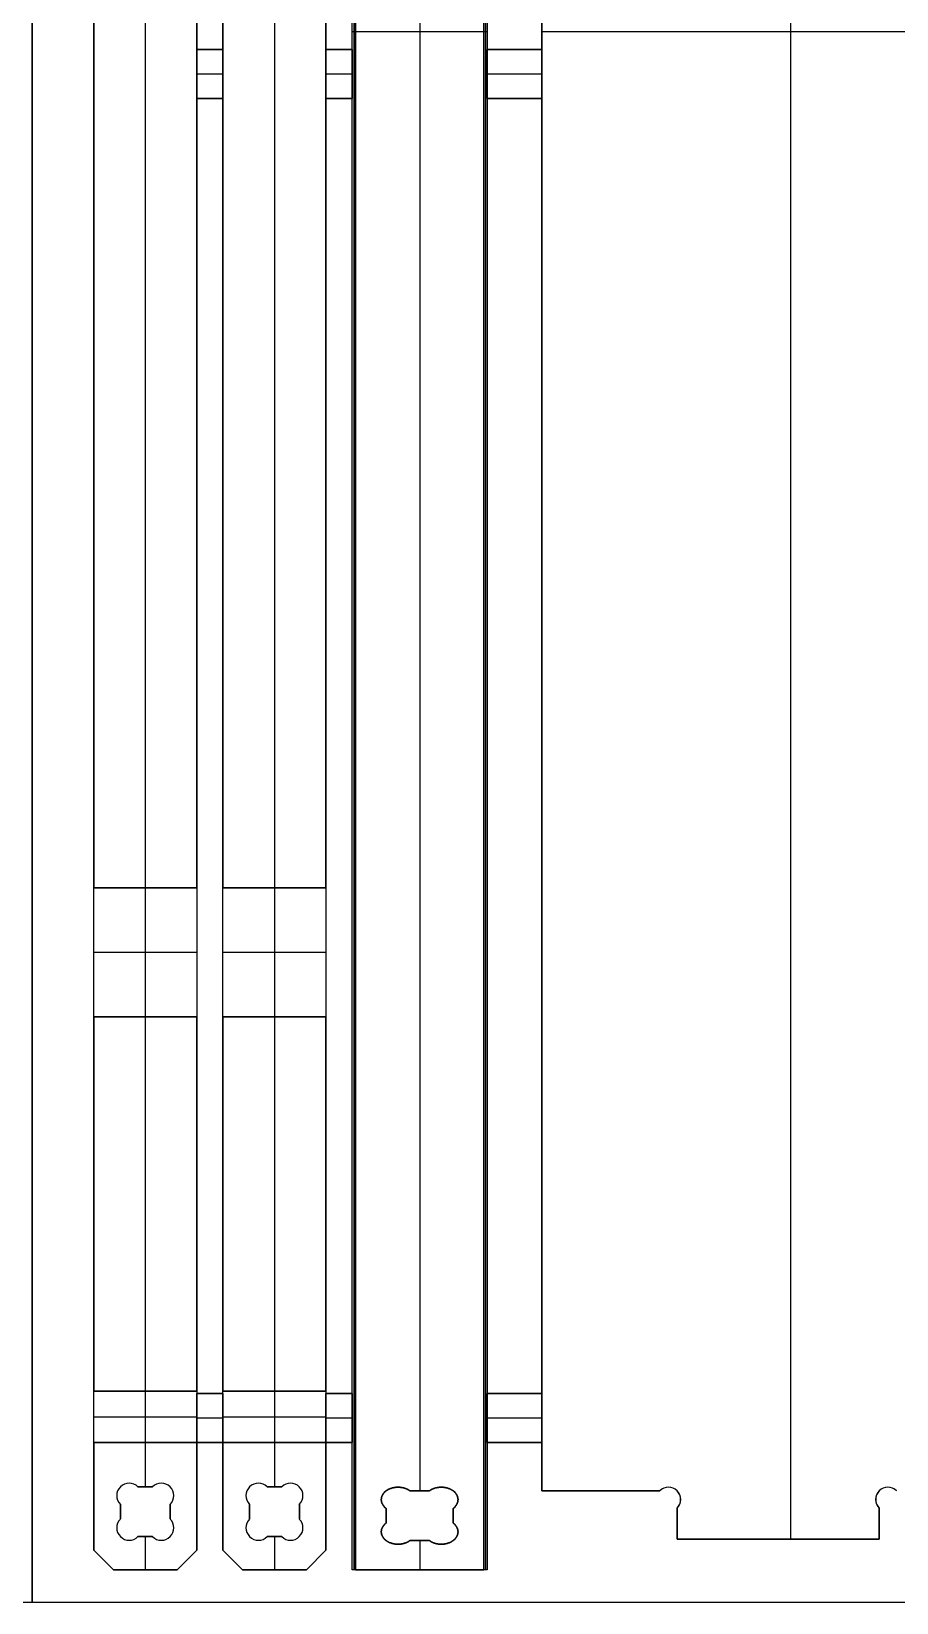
# Model space of a CAD drawing. Extents: x 24 to 120, y 0 to 48.
# Drawn here: x 96.03 to 109.25, y 0.03 to 24.03 of the extents above; entities that cross this region are included whole.
import ezdxf

# ---------------------------------------------------------------- set-up
doc = ezdxf.new("R2010")
doc.units = 0
doc.header["$MEASUREMENT"] = 0
for name, color, linetype in [('POCKETS_10_MM', 5, 'CONTINUOUS'), ('PROFILE_-_INSIDE', 30, 'CONTINUOUS'), ('PROFILE_-_OUTSIDE', 18, 'CONTINUOUS'), ('SOLIDS', 4, 'CONTINUOUS'), ('STOCK_PERIMETER', 1, 'CONTINUOUS'), ('TABS', 25, 'CONTINUOUS')]:
    doc.layers.add(name, color=color, linetype=linetype)

msp = doc.modelspace()

# ---------------------------------------------------------------- linework, layer by layer
at = {"layer": 'POCKETS_10_MM'}
for points in [[(100.932, 0.525), (100.932, 47.525), (100.982, 47.525), (100.982, 0.525)], [(102.946, 0.525), (102.946, 47.525), (102.995, 47.525), (102.995, 0.525)], [(96.982, 8.975), (96.982, 10.943), (98.557, 10.943), (98.557, 8.975)], [(98.957, 8.975), (98.957, 10.943), (100.532, 10.943), (100.532, 8.975)], [(96.982, 2.47), (96.982, 3.256), (98.557, 3.256), (98.557, 2.47)], [(98.957, 2.47), (98.957, 3.256), (100.532, 3.256), (100.532, 2.47)]]:
    msp.add_lwpolyline(points, close=True, dxfattribs=at)
at = {"layer": 'PROFILE_-_INSIDE'}
for p, q in [((97.881, 1.793, 0.5), (97.658, 1.793, 0.5)), ((99.856, 1.793, 0.5), (99.633, 1.793, 0.5)), ((102.113, 1.732, 0.5), (101.814, 1.732, 0.5)), ((97.39, 1.524, 0.5), (97.39, 1.302, 0.5)), ((98.15, 1.302, 0.5), (98.15, 1.524, 0.5)), ((99.365, 1.524, 0.5), (99.365, 1.302, 0.5)), ((100.125, 1.302, 0.5), (100.125, 1.524, 0.5)), ((101.453, 1.463, 0.5), (101.453, 1.241, 0.5)), ((102.475, 1.241, 0.5), (102.475, 1.463, 0.5)), ((97.658, 1.033, 0.5), (97.881, 1.033, 0.5)), ((99.633, 1.033, 0.5), (99.856, 1.033, 0.5)), ((101.814, 0.972, 0.5), (102.113, 0.972, 0.5))]:
    msp.add_line(p, q, dxfattribs=at)
for centre, radius, start, end in [((97.524, 1.659, 0.5), 0.19, 135, 225), ((97.524, 1.659, 0.5), 0.19, 45, 135), ((98.015, 1.659, 0.5), 0.19, 45, 135), ((98.015, 1.659, 0.5), 0.19, 315, 45), ((99.499, 1.659, 0.5), 0.19, 135, 225), ((99.499, 1.659, 0.5), 0.19, 45, 135), ((99.99, 1.659, 0.5), 0.19, 45, 135), ((99.99, 1.659, 0.5), 0.19, 315, 45), ((101.536, 1.598, 0.5), 0.158, 121.7637, 238.2363), ((101.633, 1.467, 0.5), 0.321, 55.7596, 124.2404), ((102.294, 1.467, 0.5), 0.321, 55.7597, 124.2403), ((102.392, 1.598, 0.5), 0.158, 301.7637, 58.2363), ((97.524, 1.167, 0.5), 0.19, 135, 225), ((98.015, 1.167, 0.5), 0.19, 315, 45), ((99.499, 1.167, 0.5), 0.19, 135, 225), ((99.99, 1.167, 0.5), 0.19, 315, 45), ((101.536, 1.106, 0.5), 0.158, 121.7637, 238.2363), ((102.392, 1.106, 0.5), 0.158, 301.7637, 58.2363), ((97.524, 1.167, 0.5), 0.19, 225, 315), ((98.015, 1.167, 0.5), 0.19, 225, 315), ((99.499, 1.167, 0.5), 0.19, 225, 315), ((99.99, 1.167, 0.5), 0.19, 225, 315), ((101.633, 1.237, 0.5), 0.321, 235.7596, 304.2404), ((102.294, 1.237, 0.5), 0.321, 235.7596, 304.2404)]:
    msp.add_arc(centre, radius, start, end, dxfattribs=at)
at = {"layer": 'PROFILE_-_OUTSIDE'}
for points in [[(98.257, 0.525), (97.282, 0.525), (96.982, 0.825), (96.982, 47.225), (97.282, 47.525), (98.257, 47.525), (98.557, 47.225), (98.557, 0.825)], [(100.232, 0.525), (99.257, 0.525), (98.957, 0.825), (98.957, 47.225), (99.257, 47.525), (100.232, 47.525), (100.532, 47.225), (100.532, 0.825)], [(100.932, 0.525), (100.932, 47.525), (102.995, 47.525), (102.995, 0.525)]]:
    msp.add_lwpolyline(points, close=True, dxfattribs=at)
for points in [[(105.633, 1.732), (103.831, 1.732), (103.831, 46.318), (105.633, 46.318)], [(108.989, 1.467), (108.989, 0.994), (105.898, 0.994), (105.898, 1.467)]]:
    msp.add_lwpolyline(points, dxfattribs=at)
for centre, start, end in [((105.766, 1.599), 315, 135), ((109.121, 1.599), 45, 225)]:
    msp.add_arc(centre, 0.188, start, end, dxfattribs=at)
at = {"layer": 'SOLIDS'}
for p, q in [((100.932, 0.525, -0.738), (100.932, 47.525, -0.738)), ((100.932, 0.525, -0.369), (100.932, 47.525, -0.369)), ((100.957, 47.525, -0.369), (100.957, 0.525, -0.369)), ((100.982, 47.525, -0.369), (100.982, 0.525, -0.369)), ((100.982, 47.525), (100.982, 0.525)), ((100.982, 0.525, -0.184), (100.982, 47.525, -0.184)), ((102.946, 0.525), (102.946, 47.525)), ((102.946, 0.525, -0.369), (102.946, 47.525, -0.369)), ((102.946, 47.525, -0.184), (102.946, 0.525, -0.184)), ((102.971, 47.525, -0.369), (102.971, 0.525, -0.369)), ((102.995, 47.525, -0.738), (102.995, 0.525, -0.738)), ((102.995, 47.525, -0.369), (102.995, 0.525, -0.369)), ((96.982, 0.825, -0.738), (96.982, 47.225, -0.738)), ((98.557, 47.225, -0.738), (98.557, 0.825, -0.738)), ((98.957, 0.825, -0.738), (98.957, 47.225, -0.738)), ((100.532, 47.225, -0.738), (100.532, 0.825, -0.738)), ((107.631, 47.056), (107.631, 0.994)), ((107.631, 47.056, -0.738), (107.631, 0.994, -0.738)), ((97.77, 46.257, -0.738), (97.77, 1.793, -0.738)), ((99.745, 46.257, -0.738), (99.745, 1.793, -0.738)), ((101.964, 46.318, -0.738), (101.964, 1.732, -0.738)), ((101.964, 46.318), (101.964, 1.732)), ((103.831, 1.732), (103.831, 46.318)), ((103.831, 1.732, -0.738), (103.831, 46.318, -0.738)), ((103.831, 46.318, -0.369), (103.831, 1.732, -0.369)), ((96.982, 10.943), (96.982, 44.794)), ((96.982, 44.794, -0.369), (96.982, 10.943, -0.369)), ((97.77, 44.794), (97.77, 10.943)), ((98.557, 44.794), (98.557, 10.943)), ((98.557, 10.943, -0.369), (98.557, 44.794, -0.369)), ((98.957, 10.943), (98.957, 44.794)), ((98.957, 44.794, -0.369), (98.957, 10.943, -0.369)), ((99.745, 44.794), (99.745, 10.943)), ((100.532, 44.794), (100.532, 10.943)), ((100.532, 10.943, -0.369), (100.532, 44.794, -0.369)), ((100.932, 24.025, -0.738), (102.995, 24.025, -0.738)), ((100.932, 24.025, -0.369), (100.982, 24.025, -0.369)), ((100.982, 24.025), (100.982, 24.025, -0.369)), ((100.982, 24.025), (102.946, 24.025)), ((102.946, 24.025), (102.946, 24.025, -0.369)), ((102.946, 24.025, -0.369), (102.995, 24.025, -0.369)), ((102.995, 24.025, -0.369), (102.995, 24.025, -0.738)), ((103.831, 24.025), (111.43, 24.025)), ((103.831, 24.025), (103.831, 24.025, -0.738)), ((103.831, 24.025, -0.738), (111.43, 24.025, -0.738)), ((96.982, 10.943), (98.557, 10.943)), ((96.982, 10.943, -0.369), (98.557, 10.943, -0.369)), ((96.982, 8.975, -0.369), (96.982, 10.943, -0.369)), ((96.982, 10.943, -0.369), (96.982, 10.943)), ((98.557, 10.943, -0.184), (96.982, 10.943, -0.184)), ((97.77, 10.943), (97.77, 10.943, -0.369)), ((97.77, 10.943, -0.369), (97.77, 8.975, -0.369)), ((98.557, 10.943, -0.369), (98.557, 10.943)), ((98.557, 10.943, -0.369), (98.557, 8.975, -0.369)), ((98.957, 10.943), (100.532, 10.943)), ((98.957, 10.943, -0.369), (100.532, 10.943, -0.369)), ((98.957, 8.975, -0.369), (98.957, 10.943, -0.369)), ((98.957, 10.943, -0.369), (98.957, 10.943)), ((100.532, 10.943, -0.184), (98.957, 10.943, -0.184)), ((99.745, 10.943), (99.745, 10.943, -0.369)), ((99.745, 10.943, -0.369), (99.745, 8.975, -0.369)), ((100.532, 10.943, -0.369), (100.532, 10.943)), ((100.532, 10.943, -0.369), (100.532, 8.975, -0.369)), ((96.982, 9.959, -0.369), (98.557, 9.959, -0.369)), ((98.957, 9.959, -0.369), (100.532, 9.959, -0.369)), ((96.982, 3.256), (96.982, 8.975)), ((98.557, 8.975), (96.982, 8.975)), ((98.557, 8.975, -0.369), (96.982, 8.975, -0.369)), ((96.982, 8.975), (96.982, 8.975, -0.369)), ((96.982, 8.975, -0.184), (98.557, 8.975, -0.184)), ((96.982, 8.975, -0.369), (96.982, 3.256, -0.369)), ((97.77, 8.975), (97.77, 8.975, -0.369)), ((97.77, 8.975), (97.77, 3.256)), ((98.557, 8.975, -0.369), (98.557, 8.975)), ((98.557, 8.975), (98.557, 3.256)), ((98.557, 3.256, -0.369), (98.557, 8.975, -0.369)), ((98.957, 3.256), (98.957, 8.975)), ((100.532, 8.975), (98.957, 8.975)), ((100.532, 8.975, -0.369), (98.957, 8.975, -0.369)), ((98.957, 8.975), (98.957, 8.975, -0.369)), ((98.957, 8.975, -0.184), (100.532, 8.975, -0.184)), ((98.957, 8.975, -0.369), (98.957, 3.256, -0.369)), ((99.745, 8.975), (99.745, 8.975, -0.369)), ((99.745, 8.975), (99.745, 3.256)), ((100.532, 8.975, -0.369), (100.532, 8.975)), ((100.532, 8.975), (100.532, 3.256)), ((100.532, 3.256, -0.369), (100.532, 8.975, -0.369)), ((96.982, 3.256), (98.557, 3.256)), ((96.982, 3.256, -0.369), (98.557, 3.256, -0.369)), ((96.982, 2.47, -0.369), (96.982, 3.256, -0.369)), ((96.982, 3.256, -0.369), (96.982, 3.256)), ((98.557, 3.256, -0.184), (96.982, 3.256, -0.184)), ((97.77, 3.256), (97.77, 3.256, -0.369)), ((97.77, 3.256, -0.369), (97.77, 2.47, -0.369)), ((98.557, 3.256, -0.369), (98.557, 3.256)), ((98.557, 3.256, -0.369), (98.557, 2.47, -0.369)), ((98.957, 3.256), (100.532, 3.256)), ((98.957, 3.256, -0.369), (100.532, 3.256, -0.369)), ((98.957, 2.47, -0.369), (98.957, 3.256, -0.369)), ((98.957, 3.256, -0.369), (98.957, 3.256)), ((100.532, 3.256, -0.184), (98.957, 3.256, -0.184)), ((99.745, 3.256), (99.745, 3.256, -0.369)), ((99.745, 3.256, -0.369), (99.745, 2.47, -0.369)), ((100.532, 3.256, -0.369), (100.532, 3.256)), ((100.532, 3.256, -0.369), (100.532, 2.47, -0.369)), ((96.982, 2.863, -0.369), (98.557, 2.863, -0.369)), ((98.957, 2.863, -0.369), (100.532, 2.863, -0.369)), ((96.982, 0.825), (96.982, 2.47)), ((98.557, 2.47), (96.982, 2.47)), ((98.557, 2.47, -0.369), (96.982, 2.47, -0.369)), ((96.982, 2.47), (96.982, 2.47, -0.369)), ((96.982, 2.47, -0.184), (98.557, 2.47, -0.184)), ((96.982, 2.47, -0.369), (96.982, 0.825, -0.369)), ((97.77, 2.47), (97.77, 2.47, -0.369)), ((97.77, 2.47), (97.77, 1.793)), ((98.557, 2.47, -0.369), (98.557, 2.47)), ((98.557, 2.47), (98.557, 0.825)), ((98.557, 0.825, -0.369), (98.557, 2.47, -0.369)), ((98.957, 0.825), (98.957, 2.47)), ((100.532, 2.47), (98.957, 2.47)), ((100.532, 2.47, -0.369), (98.957, 2.47, -0.369)), ((98.957, 2.47), (98.957, 2.47, -0.369)), ((98.957, 2.47, -0.184), (100.532, 2.47, -0.184)), ((98.957, 2.47, -0.369), (98.957, 0.825, -0.369)), ((99.745, 2.47), (99.745, 2.47, -0.369)), ((99.745, 2.47), (99.745, 1.793)), ((100.532, 2.47, -0.369), (100.532, 2.47)), ((100.532, 2.47), (100.532, 0.825)), ((100.532, 0.825, -0.369), (100.532, 2.47, -0.369)), ((97.39, 1.793), (97.39, 1.793, -0.738)), ((97.881, 1.793), (97.658, 1.793)), ((97.881, 1.793, -0.738), (97.658, 1.793, -0.738)), ((97.658, 1.793, -0.738), (97.658, 1.793)), ((97.658, 1.793, -0.25), (97.881, 1.793, -0.25)), ((97.77, 1.793), (97.77, 1.793, -0.738)), ((97.881, 1.793, -0.738), (97.881, 1.793)), ((98.15, 1.793), (98.15, 1.793, -0.738)), ((99.365, 1.793), (99.365, 1.793, -0.738)), ((99.856, 1.793), (99.633, 1.793)), ((99.856, 1.793, -0.738), (99.633, 1.793, -0.738)), ((99.633, 1.793, -0.738), (99.633, 1.793)), ((99.633, 1.793, -0.25), (99.856, 1.793, -0.25)), ((99.745, 1.793), (99.745, 1.793, -0.738)), ((99.856, 1.793, -0.738), (99.856, 1.793)), ((100.125, 1.793), (100.125, 1.793, -0.738)), ((101.453, 1.732), (101.453, 1.732, -0.738)), ((102.113, 1.732, -0.738), (101.814, 1.732, -0.738)), ((102.113, 1.732), (101.814, 1.732)), ((101.814, 1.732, -0.738), (101.814, 1.732)), ((101.814, 1.732, -0.25), (102.113, 1.732, -0.25)), ((101.964, 1.732), (101.964, 1.732, -0.738)), ((102.113, 1.732, -0.738), (102.113, 1.732)), ((102.475, 1.732), (102.475, 1.732, -0.738)), ((105.633, 1.732), (103.831, 1.732)), ((105.633, 1.732, -0.738), (103.831, 1.732, -0.738)), ((103.831, 1.732, -0.738), (103.831, 1.732)), ((103.831, 1.732, -0.369), (105.633, 1.732, -0.369)), ((104.732, 1.732), (104.732, 1.732, -0.738)), ((105.633, 1.732, -0.738), (105.633, 1.732)), ((105.898, 1.732), (105.898, 1.732, -0.738)), ((108.989, 1.732), (108.989, 1.732, -0.738)), ((97.39, 1.524), (97.39, 1.302)), ((97.39, 1.524, -0.738), (97.39, 1.302, -0.738)), ((97.39, 1.524, -0.738), (97.39, 1.524)), ((97.39, 1.302, -0.25), (97.39, 1.524, -0.25)), ((98.15, 1.302), (98.15, 1.524)), ((98.15, 1.302, -0.738), (98.15, 1.524, -0.738)), ((98.15, 1.524), (98.15, 1.524, -0.738)), ((98.15, 1.524, -0.25), (98.15, 1.302, -0.25)), ((99.365, 1.524), (99.365, 1.302)), ((99.365, 1.524, -0.738), (99.365, 1.302, -0.738)), ((99.365, 1.524, -0.738), (99.365, 1.524)), ((99.365, 1.302, -0.25), (99.365, 1.524, -0.25)), ((100.125, 1.302), (100.125, 1.524)), ((100.125, 1.302, -0.738), (100.125, 1.524, -0.738)), ((100.125, 1.524), (100.125, 1.524, -0.738)), ((100.125, 1.524, -0.25), (100.125, 1.302, -0.25)), ((101.453, 1.463, -0.738), (101.453, 1.241, -0.738)), ((101.453, 1.463), (101.453, 1.241)), ((101.453, 1.463, -0.738), (101.453, 1.463)), ((101.453, 1.241, -0.25), (101.453, 1.463, -0.25)), ((102.475, 1.241, -0.738), (102.475, 1.463, -0.738)), ((102.475, 1.241), (102.475, 1.463)), ((102.475, 1.463), (102.475, 1.463, -0.738)), ((102.475, 1.463, -0.25), (102.475, 1.241, -0.25)), ((105.898, 0.994), (105.898, 1.467)), ((105.898, 0.994, -0.738), (105.898, 1.467, -0.738)), ((105.898, 1.467, -0.738), (105.898, 1.467)), ((105.898, 1.467, -0.369), (105.898, 0.994, -0.369)), ((108.989, 1.467), (108.989, 0.994)), ((108.989, 1.467, -0.738), (108.989, 1.467)), ((108.989, 1.467, -0.738), (108.989, 0.994, -0.738)), ((108.989, 0.994, -0.369), (108.989, 1.467, -0.369)), ((97.39, 1.413), (97.39, 1.413, -0.738)), ((97.39, 1.302, -0.738), (97.39, 1.302)), ((98.15, 1.413), (98.15, 1.413, -0.738)), ((98.15, 1.302, -0.738), (98.15, 1.302)), ((99.365, 1.413), (99.365, 1.413, -0.738)), ((99.365, 1.302, -0.738), (99.365, 1.302)), ((100.125, 1.413), (100.125, 1.413, -0.738)), ((100.125, 1.302, -0.738), (100.125, 1.302)), ((101.453, 1.352), (101.453, 1.352, -0.738)), ((101.453, 1.241, -0.738), (101.453, 1.241)), ((102.475, 1.352), (102.475, 1.352, -0.738)), ((102.475, 1.241, -0.738), (102.475, 1.241)), ((105.898, 1.23), (105.898, 1.23, -0.738)), ((108.989, 1.23), (108.989, 1.23, -0.738)), ((97.39, 1.033), (97.39, 1.033, -0.738)), ((97.658, 1.033), (97.881, 1.033)), ((97.658, 1.033, -0.738), (97.881, 1.033, -0.738)), ((97.658, 1.033, -0.738), (97.658, 1.033)), ((97.881, 1.033, -0.25), (97.658, 1.033, -0.25)), ((97.77, 1.033, -0.738), (97.77, 0.525, -0.738)), ((97.77, 1.033), (97.77, 1.033, -0.738)), ((97.77, 1.033), (97.77, 0.525)), ((97.881, 1.033, -0.738), (97.881, 1.033)), ((98.15, 1.033), (98.15, 1.033, -0.738)), ((99.365, 1.033), (99.365, 1.033, -0.738)), ((99.633, 1.033), (99.856, 1.033)), ((99.633, 1.033, -0.738), (99.856, 1.033, -0.738)), ((99.633, 1.033, -0.738), (99.633, 1.033)), ((99.856, 1.033, -0.25), (99.633, 1.033, -0.25)), ((99.745, 1.033, -0.738), (99.745, 0.525, -0.738)), ((99.745, 1.033), (99.745, 1.033, -0.738)), ((99.745, 1.033), (99.745, 0.525)), ((99.856, 1.033, -0.738), (99.856, 1.033)), ((100.125, 1.033), (100.125, 1.033, -0.738)), ((101.453, 0.972), (101.453, 0.972, -0.738)), ((101.814, 0.972, -0.738), (102.113, 0.972, -0.738)), ((101.814, 0.972), (102.113, 0.972)), ((101.814, 0.972, -0.738), (101.814, 0.972)), ((102.113, 0.972, -0.25), (101.814, 0.972, -0.25)), ((101.964, 0.972, -0.738), (101.964, 0.525, -0.738)), ((101.964, 0.972), (101.964, 0.525)), ((101.964, 0.972), (101.964, 0.972, -0.738)), ((102.113, 0.972, -0.738), (102.113, 0.972)), ((102.475, 0.972), (102.475, 0.972, -0.738)), ((108.989, 0.994), (105.898, 0.994)), ((108.989, 0.994, -0.738), (105.898, 0.994, -0.738)), ((105.898, 0.994, -0.738), (105.898, 0.994)), ((105.898, 0.994, -0.369), (108.989, 0.994, -0.369)), ((107.443, 0.994), (107.443, 0.994, -0.738)), ((108.989, 0.994, -0.738), (108.989, 0.994)), ((97.282, 0.525), (96.982, 0.825)), ((97.282, 0.525, -0.738), (96.982, 0.825, -0.738)), ((96.982, 0.825, -0.738), (96.982, 0.825)), ((96.982, 0.825, -0.369), (97.282, 0.525, -0.369)), ((98.557, 0.825), (98.257, 0.525)), ((98.557, 0.825, -0.738), (98.257, 0.525, -0.738)), ((98.257, 0.525, -0.369), (98.557, 0.825, -0.369)), ((98.557, 0.825, -0.738), (98.557, 0.825)), ((99.257, 0.525), (98.957, 0.825)), ((99.257, 0.525, -0.738), (98.957, 0.825, -0.738)), ((98.957, 0.825, -0.738), (98.957, 0.825)), ((98.957, 0.825, -0.369), (99.257, 0.525, -0.369)), ((100.532, 0.825), (100.232, 0.525)), ((100.532, 0.825, -0.738), (100.232, 0.525, -0.738)), ((100.232, 0.525, -0.369), (100.532, 0.825, -0.369)), ((100.532, 0.825, -0.738), (100.532, 0.825)), ((97.132, 0.675), (97.132, 0.675, -0.738)), ((98.257, 0.525), (97.282, 0.525)), ((98.257, 0.525, -0.738), (97.282, 0.525, -0.738)), ((97.282, 0.525, -0.738), (97.282, 0.525)), ((97.282, 0.525, -0.369), (98.257, 0.525, -0.369)), ((97.77, 0.525), (97.77, 0.525, -0.738)), ((98.257, 0.525), (98.257, 0.525, -0.738)), ((98.407, 0.675), (98.407, 0.675, -0.738)), ((99.107, 0.675), (99.107, 0.675, -0.738)), ((100.232, 0.525), (99.257, 0.525)), ((100.232, 0.525, -0.738), (99.257, 0.525, -0.738)), ((99.257, 0.525, -0.738), (99.257, 0.525)), ((99.257, 0.525, -0.369), (100.232, 0.525, -0.369)), ((99.745, 0.525), (99.745, 0.525, -0.738)), ((100.232, 0.525), (100.232, 0.525, -0.738)), ((100.382, 0.675), (100.382, 0.675, -0.738)), ((102.995, 0.525, -0.738), (100.932, 0.525, -0.738)), ((100.982, 0.525, -0.369), (100.932, 0.525, -0.369)), ((100.932, 0.525, -0.369), (100.932, 0.525, -0.738)), ((100.982, 0.525, -0.369), (100.982, 0.525)), ((102.946, 0.525), (100.982, 0.525)), ((100.982, 0.525, -0.369), (102.946, 0.525, -0.369)), ((101.964, 0.525), (101.964, 0.525, -0.738)), ((102.946, 0.525), (102.946, 0.525, -0.369)), ((102.995, 0.525, -0.369), (102.946, 0.525, -0.369)), ((102.995, 0.525, -0.738), (102.995, 0.525, -0.369))]:
    msp.add_line(p, q, dxfattribs=at)
for points in [[(101.814, 1.732), (101.81, 1.735), (101.806, 1.738), (101.802, 1.741), (101.797, 1.743), (101.793, 1.746), (101.788, 1.749), (101.783, 1.752), (101.778, 1.754), (101.773, 1.757), (101.768, 1.759), (101.763, 1.761), (101.757, 1.764), (101.752, 1.766), (101.746, 1.768), (101.741, 1.77), (101.735, 1.772), (101.729, 1.774), (101.723, 1.776), (101.717, 1.777), (101.711, 1.779), (101.705, 1.78), (101.698, 1.781), (101.692, 1.783), (101.686, 1.784), (101.679, 1.785), (101.673, 1.785), (101.666, 1.786), (101.66, 1.787), (101.653, 1.787), (101.647, 1.787), (101.64, 1.788), (101.633, 1.788), (101.627, 1.788), (101.62, 1.787), (101.614, 1.787), (101.607, 1.787), (101.601, 1.786), (101.594, 1.785), (101.588, 1.785), (101.581, 1.784), (101.575, 1.783), (101.568, 1.781), (101.562, 1.78), (101.556, 1.779), (101.55, 1.777), (101.544, 1.776), (101.538, 1.774), (101.532, 1.772), (101.526, 1.77), (101.521, 1.768), (101.515, 1.766), (101.509, 1.764), (101.504, 1.761), (101.499, 1.759), (101.494, 1.757), (101.489, 1.754), (101.484, 1.752), (101.479, 1.749), (101.474, 1.746), (101.47, 1.743), (101.465, 1.741), (101.461, 1.738), (101.457, 1.735), (101.453, 1.732), (101.449, 1.729), (101.445, 1.726), (101.441, 1.723), (101.437, 1.719), (101.434, 1.716), (101.43, 1.712), (101.426, 1.709), (101.423, 1.705), (101.42, 1.702), (101.416, 1.698), (101.413, 1.694), (101.41, 1.69), (101.407, 1.686), (101.404, 1.682), (101.402, 1.677), (101.399, 1.673), (101.397, 1.669), (101.394, 1.664), (101.392, 1.66), (101.39, 1.655), (101.388, 1.651), (101.386, 1.646), (101.385, 1.641), (101.383, 1.637), (101.382, 1.632), (101.381, 1.627), (101.38, 1.622), (101.379, 1.617), (101.379, 1.612), (101.378, 1.607), (101.378, 1.603), (101.378, 1.598), (101.378, 1.593), (101.378, 1.588), (101.379, 1.583), (101.379, 1.578), (101.38, 1.573), (101.381, 1.568), (101.382, 1.563), (101.383, 1.559), (101.385, 1.554), (101.386, 1.549), (101.388, 1.545), (101.39, 1.54), (101.392, 1.535), (101.394, 1.531), (101.397, 1.527), (101.399, 1.522), (101.402, 1.518), (101.404, 1.514), (101.407, 1.509), (101.41, 1.505), (101.413, 1.501), (101.416, 1.498), (101.42, 1.494), (101.423, 1.49), (101.426, 1.486), (101.43, 1.483), (101.434, 1.479), (101.437, 1.476), (101.441, 1.473), (101.445, 1.469), (101.449, 1.466), (101.453, 1.463)], [(101.814, 1.732), (101.81, 1.735), (101.806, 1.738), (101.802, 1.741), (101.797, 1.743), (101.793, 1.746), (101.788, 1.749), (101.783, 1.752), (101.778, 1.754), (101.773, 1.757), (101.768, 1.759), (101.763, 1.761), (101.757, 1.764), (101.752, 1.766), (101.746, 1.768), (101.741, 1.77), (101.735, 1.772), (101.729, 1.774), (101.723, 1.776), (101.717, 1.777), (101.711, 1.779), (101.705, 1.78), (101.698, 1.781), (101.692, 1.783), (101.686, 1.784), (101.679, 1.785), (101.673, 1.785), (101.666, 1.786), (101.66, 1.787), (101.653, 1.787), (101.647, 1.787), (101.64, 1.788), (101.633, 1.788), (101.627, 1.788), (101.62, 1.787), (101.614, 1.787), (101.607, 1.787), (101.601, 1.786), (101.594, 1.785), (101.588, 1.785), (101.581, 1.784), (101.575, 1.783), (101.568, 1.781), (101.562, 1.78), (101.556, 1.779), (101.55, 1.777), (101.544, 1.776), (101.538, 1.774), (101.532, 1.772), (101.526, 1.77), (101.521, 1.768), (101.515, 1.766), (101.509, 1.764), (101.504, 1.761), (101.499, 1.759), (101.494, 1.757), (101.489, 1.754), (101.484, 1.752), (101.479, 1.749), (101.474, 1.746), (101.47, 1.743), (101.465, 1.741), (101.461, 1.738), (101.457, 1.735), (101.453, 1.732), (101.449, 1.729), (101.445, 1.726), (101.441, 1.723), (101.437, 1.719), (101.434, 1.716), (101.43, 1.712), (101.426, 1.709), (101.423, 1.705), (101.42, 1.702), (101.416, 1.698), (101.413, 1.694), (101.41, 1.69), (101.407, 1.686), (101.404, 1.682), (101.402, 1.677), (101.399, 1.673), (101.397, 1.669), (101.394, 1.664), (101.392, 1.66), (101.39, 1.655), (101.388, 1.651), (101.386, 1.646), (101.385, 1.641), (101.383, 1.637), (101.382, 1.632), (101.381, 1.627), (101.38, 1.622), (101.379, 1.617), (101.379, 1.612), (101.378, 1.607), (101.378, 1.603), (101.378, 1.598), (101.378, 1.593), (101.378, 1.588), (101.379, 1.583), (101.379, 1.578), (101.38, 1.573), (101.381, 1.568), (101.382, 1.563), (101.383, 1.559), (101.385, 1.554), (101.386, 1.549), (101.388, 1.545), (101.39, 1.54), (101.392, 1.535), (101.394, 1.531), (101.397, 1.527), (101.399, 1.522), (101.402, 1.518), (101.404, 1.514), (101.407, 1.509), (101.41, 1.505), (101.413, 1.501), (101.416, 1.498), (101.42, 1.494), (101.423, 1.49), (101.426, 1.486), (101.43, 1.483), (101.434, 1.479), (101.437, 1.476), (101.441, 1.473), (101.445, 1.469), (101.449, 1.466), (101.453, 1.463)], [(101.453, 1.463), (101.449, 1.466), (101.445, 1.469), (101.441, 1.473), (101.437, 1.476), (101.434, 1.479), (101.43, 1.483), (101.426, 1.486), (101.423, 1.49), (101.42, 1.494), (101.416, 1.498), (101.413, 1.501), (101.41, 1.505), (101.407, 1.509), (101.404, 1.514), (101.402, 1.518), (101.399, 1.522), (101.397, 1.527), (101.394, 1.531), (101.392, 1.535), (101.39, 1.54), (101.388, 1.545), (101.386, 1.549), (101.385, 1.554), (101.383, 1.559), (101.382, 1.563), (101.381, 1.568), (101.38, 1.573), (101.379, 1.578), (101.379, 1.583), (101.378, 1.588), (101.378, 1.593), (101.378, 1.598), (101.378, 1.603), (101.378, 1.607), (101.379, 1.612), (101.379, 1.617), (101.38, 1.622), (101.381, 1.627), (101.382, 1.632), (101.383, 1.637), (101.385, 1.641), (101.386, 1.646), (101.388, 1.651), (101.39, 1.655), (101.392, 1.66), (101.394, 1.664), (101.397, 1.669), (101.399, 1.673), (101.402, 1.677), (101.404, 1.682), (101.407, 1.686), (101.41, 1.69), (101.413, 1.694), (101.416, 1.698), (101.42, 1.702), (101.423, 1.705), (101.426, 1.709), (101.43, 1.712), (101.434, 1.716), (101.437, 1.719), (101.441, 1.723), (101.445, 1.726), (101.449, 1.729), (101.453, 1.732), (101.457, 1.735), (101.461, 1.738), (101.465, 1.741), (101.47, 1.743), (101.474, 1.746), (101.479, 1.749), (101.484, 1.752), (101.489, 1.754), (101.494, 1.757), (101.499, 1.759), (101.504, 1.761), (101.509, 1.764), (101.515, 1.766), (101.521, 1.768), (101.526, 1.77), (101.532, 1.772), (101.538, 1.774), (101.544, 1.776), (101.55, 1.777), (101.556, 1.779), (101.562, 1.78), (101.568, 1.781), (101.575, 1.783), (101.581, 1.784), (101.588, 1.785), (101.594, 1.785), (101.601, 1.786), (101.607, 1.787), (101.614, 1.787), (101.62, 1.787), (101.627, 1.788), (101.633, 1.788), (101.64, 1.788), (101.647, 1.787), (101.653, 1.787), (101.66, 1.787), (101.666, 1.786), (101.673, 1.785), (101.679, 1.785), (101.686, 1.784), (101.692, 1.783), (101.698, 1.781), (101.705, 1.78), (101.711, 1.779), (101.717, 1.777), (101.723, 1.776), (101.729, 1.774), (101.735, 1.772), (101.741, 1.77), (101.746, 1.768), (101.752, 1.766), (101.757, 1.764), (101.763, 1.761), (101.768, 1.759), (101.773, 1.757), (101.778, 1.754), (101.783, 1.752), (101.788, 1.749), (101.793, 1.746), (101.797, 1.743), (101.802, 1.741), (101.806, 1.738), (101.81, 1.735), (101.814, 1.732)], [(102.475, 1.463), (102.479, 1.466), (102.483, 1.469), (102.486, 1.473), (102.49, 1.476), (102.494, 1.479), (102.498, 1.483), (102.501, 1.486), (102.505, 1.49), (102.508, 1.494), (102.511, 1.498), (102.514, 1.501), (102.518, 1.505), (102.52, 1.509), (102.523, 1.514), (102.526, 1.518), (102.529, 1.522), (102.531, 1.527), (102.533, 1.531), (102.536, 1.535), (102.538, 1.54), (102.539, 1.545), (102.541, 1.549), (102.543, 1.554), (102.544, 1.559), (102.545, 1.563), (102.547, 1.568), (102.547, 1.573), (102.548, 1.578), (102.549, 1.583), (102.549, 1.588), (102.55, 1.593), (102.55, 1.598), (102.55, 1.603), (102.549, 1.607), (102.549, 1.612), (102.548, 1.617), (102.547, 1.622), (102.547, 1.627), (102.545, 1.632), (102.544, 1.637), (102.543, 1.641), (102.541, 1.646), (102.539, 1.651), (102.538, 1.655), (102.536, 1.66), (102.533, 1.664), (102.531, 1.669), (102.529, 1.673), (102.526, 1.677), (102.523, 1.682), (102.52, 1.686), (102.518, 1.69), (102.514, 1.694), (102.511, 1.698), (102.508, 1.702), (102.505, 1.705), (102.501, 1.709), (102.498, 1.712), (102.494, 1.716), (102.49, 1.719), (102.486, 1.723), (102.483, 1.726), (102.479, 1.729), (102.475, 1.732), (102.471, 1.735), (102.467, 1.738), (102.462, 1.741), (102.458, 1.743), (102.453, 1.746), (102.449, 1.749), (102.444, 1.752), (102.439, 1.754), (102.434, 1.757), (102.429, 1.759), (102.423, 1.761), (102.418, 1.764), (102.413, 1.766), (102.407, 1.768), (102.401, 1.77), (102.396, 1.772), (102.39, 1.774), (102.384, 1.776), (102.378, 1.777), (102.372, 1.779), (102.365, 1.78), (102.359, 1.781), (102.353, 1.783), (102.346, 1.784), (102.34, 1.785), (102.334, 1.785), (102.327, 1.786), (102.32, 1.787), (102.314, 1.787), (102.307, 1.787), (102.301, 1.788), (102.294, 1.788), (102.287, 1.788), (102.281, 1.787), (102.274, 1.787), (102.268, 1.787), (102.261, 1.786), (102.255, 1.785), (102.248, 1.785), (102.242, 1.784), (102.235, 1.783), (102.229, 1.781), (102.223, 1.78), (102.217, 1.779), (102.21, 1.777), (102.204, 1.776), (102.198, 1.774), (102.193, 1.772), (102.187, 1.77), (102.181, 1.768), (102.176, 1.766), (102.17, 1.764), (102.165, 1.761), (102.16, 1.759), (102.154, 1.757), (102.149, 1.754), (102.144, 1.752), (102.14, 1.749), (102.135, 1.746), (102.13, 1.743), (102.126, 1.741), (102.122, 1.738), (102.117, 1.735), (102.113, 1.732)], [(102.475, 1.463), (102.479, 1.466), (102.483, 1.469), (102.486, 1.473), (102.49, 1.476), (102.494, 1.479), (102.498, 1.483), (102.501, 1.486), (102.505, 1.49), (102.508, 1.494), (102.511, 1.498), (102.514, 1.501), (102.518, 1.505), (102.52, 1.509), (102.523, 1.514), (102.526, 1.518), (102.529, 1.522), (102.531, 1.527), (102.533, 1.531), (102.536, 1.535), (102.538, 1.54), (102.539, 1.545), (102.541, 1.549), (102.543, 1.554), (102.544, 1.559), (102.545, 1.563), (102.547, 1.568), (102.547, 1.573), (102.548, 1.578), (102.549, 1.583), (102.549, 1.588), (102.55, 1.593), (102.55, 1.598), (102.55, 1.603), (102.549, 1.607), (102.549, 1.612), (102.548, 1.617), (102.547, 1.622), (102.547, 1.627), (102.545, 1.632), (102.544, 1.637), (102.543, 1.641), (102.541, 1.646), (102.539, 1.651), (102.538, 1.655), (102.536, 1.66), (102.533, 1.664), (102.531, 1.669), (102.529, 1.673), (102.526, 1.677), (102.523, 1.682), (102.52, 1.686), (102.518, 1.69), (102.514, 1.694), (102.511, 1.698), (102.508, 1.702), (102.505, 1.705), (102.501, 1.709), (102.498, 1.712), (102.494, 1.716), (102.49, 1.719), (102.486, 1.723), (102.483, 1.726), (102.479, 1.729), (102.475, 1.732), (102.471, 1.735), (102.467, 1.738), (102.462, 1.741), (102.458, 1.743), (102.453, 1.746), (102.449, 1.749), (102.444, 1.752), (102.439, 1.754), (102.434, 1.757), (102.429, 1.759), (102.423, 1.761), (102.418, 1.764), (102.413, 1.766), (102.407, 1.768), (102.401, 1.77), (102.396, 1.772), (102.39, 1.774), (102.384, 1.776), (102.378, 1.777), (102.372, 1.779), (102.365, 1.78), (102.359, 1.781), (102.353, 1.783), (102.346, 1.784), (102.34, 1.785), (102.334, 1.785), (102.327, 1.786), (102.32, 1.787), (102.314, 1.787), (102.307, 1.787), (102.301, 1.788), (102.294, 1.788), (102.287, 1.788), (102.281, 1.787), (102.274, 1.787), (102.268, 1.787), (102.261, 1.786), (102.255, 1.785), (102.248, 1.785), (102.242, 1.784), (102.235, 1.783), (102.229, 1.781), (102.223, 1.78), (102.217, 1.779), (102.21, 1.777), (102.204, 1.776), (102.198, 1.774), (102.193, 1.772), (102.187, 1.77), (102.181, 1.768), (102.176, 1.766), (102.17, 1.764), (102.165, 1.761), (102.16, 1.759), (102.154, 1.757), (102.149, 1.754), (102.144, 1.752), (102.14, 1.749), (102.135, 1.746), (102.13, 1.743), (102.126, 1.741), (102.122, 1.738), (102.117, 1.735), (102.113, 1.732)], [(102.113, 1.732), (102.117, 1.735), (102.122, 1.738), (102.126, 1.741), (102.13, 1.743), (102.135, 1.746), (102.14, 1.749), (102.144, 1.752), (102.149, 1.754), (102.154, 1.757), (102.16, 1.759), (102.165, 1.761), (102.17, 1.764), (102.176, 1.766), (102.181, 1.768), (102.187, 1.77), (102.193, 1.772), (102.198, 1.774), (102.204, 1.776), (102.21, 1.777), (102.217, 1.779), (102.223, 1.78), (102.229, 1.781), (102.235, 1.783), (102.242, 1.784), (102.248, 1.785), (102.255, 1.785), (102.261, 1.786), (102.268, 1.787), (102.274, 1.787), (102.281, 1.787), (102.287, 1.788), (102.294, 1.788), (102.301, 1.788), (102.307, 1.787), (102.314, 1.787), (102.32, 1.787), (102.327, 1.786), (102.334, 1.785), (102.34, 1.785), (102.346, 1.784), (102.353, 1.783), (102.359, 1.781), (102.365, 1.78), (102.372, 1.779), (102.378, 1.777), (102.384, 1.776), (102.39, 1.774), (102.396, 1.772), (102.401, 1.77), (102.407, 1.768), (102.413, 1.766), (102.418, 1.764), (102.423, 1.761), (102.429, 1.759), (102.434, 1.757), (102.439, 1.754), (102.444, 1.752), (102.449, 1.749), (102.453, 1.746), (102.458, 1.743), (102.462, 1.741), (102.467, 1.738), (102.471, 1.735), (102.475, 1.732), (102.479, 1.729), (102.483, 1.726), (102.486, 1.723), (102.49, 1.719), (102.494, 1.716), (102.498, 1.712), (102.501, 1.709), (102.505, 1.705), (102.508, 1.702), (102.511, 1.698), (102.514, 1.694), (102.518, 1.69), (102.52, 1.686), (102.523, 1.682), (102.526, 1.677), (102.529, 1.673), (102.531, 1.669), (102.533, 1.664), (102.536, 1.66), (102.538, 1.655), (102.539, 1.651), (102.541, 1.646), (102.543, 1.641), (102.544, 1.637), (102.545, 1.632), (102.547, 1.627), (102.547, 1.622), (102.548, 1.617), (102.549, 1.612), (102.549, 1.607), (102.55, 1.603), (102.55, 1.598), (102.55, 1.593), (102.549, 1.588), (102.549, 1.583), (102.548, 1.578), (102.547, 1.573), (102.547, 1.568), (102.545, 1.563), (102.544, 1.559), (102.543, 1.554), (102.541, 1.549), (102.539, 1.545), (102.538, 1.54), (102.536, 1.535), (102.533, 1.531), (102.531, 1.527), (102.529, 1.522), (102.526, 1.518), (102.523, 1.514), (102.52, 1.509), (102.518, 1.505), (102.514, 1.501), (102.511, 1.498), (102.508, 1.494), (102.505, 1.49), (102.501, 1.486), (102.498, 1.483), (102.494, 1.479), (102.49, 1.476), (102.486, 1.473), (102.483, 1.469), (102.479, 1.466), (102.475, 1.463)], [(101.453, 1.241), (101.449, 1.238), (101.445, 1.235), (101.441, 1.231), (101.437, 1.228), (101.434, 1.225), (101.43, 1.221), (101.426, 1.218), (101.423, 1.214), (101.42, 1.21), (101.416, 1.206), (101.413, 1.203), (101.41, 1.199), (101.407, 1.194), (101.404, 1.19), (101.402, 1.186), (101.399, 1.182), (101.397, 1.177), (101.394, 1.173), (101.392, 1.169), (101.39, 1.164), (101.388, 1.159), (101.386, 1.155), (101.385, 1.15), (101.383, 1.145), (101.382, 1.14), (101.381, 1.136), (101.38, 1.131), (101.379, 1.126), (101.379, 1.121), (101.378, 1.116), (101.378, 1.111), (101.378, 1.106), (101.378, 1.101), (101.378, 1.096), (101.379, 1.092), (101.379, 1.087), (101.38, 1.082), (101.381, 1.077), (101.382, 1.072), (101.383, 1.067), (101.385, 1.063), (101.386, 1.058), (101.388, 1.053), (101.39, 1.049), (101.392, 1.044), (101.394, 1.04), (101.397, 1.035), (101.399, 1.031), (101.402, 1.027), (101.404, 1.022), (101.407, 1.018), (101.41, 1.014), (101.413, 1.01), (101.416, 1.006), (101.42, 1.002), (101.423, 0.999), (101.426, 0.995), (101.43, 0.991), (101.434, 0.988), (101.437, 0.985), (101.441, 0.981), (101.445, 0.978), (101.449, 0.975), (101.453, 0.972), (101.457, 0.969), (101.461, 0.966), (101.465, 0.963), (101.47, 0.96), (101.474, 0.958), (101.479, 0.955), (101.484, 0.952), (101.489, 0.95), (101.494, 0.947), (101.499, 0.945), (101.504, 0.942), (101.509, 0.94), (101.515, 0.938), (101.521, 0.936), (101.526, 0.934), (101.532, 0.932), (101.538, 0.93), (101.544, 0.928), (101.55, 0.927), (101.556, 0.925), (101.562, 0.924), (101.568, 0.923), (101.575, 0.921), (101.581, 0.92), (101.588, 0.919), (101.594, 0.919), (101.601, 0.918), (101.607, 0.917), (101.614, 0.917), (101.62, 0.917), (101.627, 0.916), (101.633, 0.916), (101.64, 0.916), (101.647, 0.917), (101.653, 0.917), (101.66, 0.917), (101.666, 0.918), (101.673, 0.919), (101.679, 0.919), (101.686, 0.92), (101.692, 0.921), (101.698, 0.923), (101.705, 0.924), (101.711, 0.925), (101.717, 0.927), (101.723, 0.928), (101.729, 0.93), (101.735, 0.932), (101.741, 0.934), (101.746, 0.936), (101.752, 0.938), (101.757, 0.94), (101.763, 0.942), (101.768, 0.945), (101.773, 0.947), (101.778, 0.95), (101.783, 0.952), (101.788, 0.955), (101.793, 0.958), (101.797, 0.96), (101.802, 0.963), (101.806, 0.966), (101.81, 0.969), (101.814, 0.972)], [(101.453, 1.241), (101.449, 1.238), (101.445, 1.235), (101.441, 1.231), (101.437, 1.228), (101.434, 1.225), (101.43, 1.221), (101.426, 1.218), (101.423, 1.214), (101.42, 1.21), (101.416, 1.206), (101.413, 1.203), (101.41, 1.199), (101.407, 1.194), (101.404, 1.19), (101.402, 1.186), (101.399, 1.182), (101.397, 1.177), (101.394, 1.173), (101.392, 1.169), (101.39, 1.164), (101.388, 1.159), (101.386, 1.155), (101.385, 1.15), (101.383, 1.145), (101.382, 1.14), (101.381, 1.136), (101.38, 1.131), (101.379, 1.126), (101.379, 1.121), (101.378, 1.116), (101.378, 1.111), (101.378, 1.106), (101.378, 1.101), (101.378, 1.096), (101.379, 1.092), (101.379, 1.087), (101.38, 1.082), (101.381, 1.077), (101.382, 1.072), (101.383, 1.067), (101.385, 1.063), (101.386, 1.058), (101.388, 1.053), (101.39, 1.049), (101.392, 1.044), (101.394, 1.04), (101.397, 1.035), (101.399, 1.031), (101.402, 1.027), (101.404, 1.022), (101.407, 1.018), (101.41, 1.014), (101.413, 1.01), (101.416, 1.006), (101.42, 1.002), (101.423, 0.999), (101.426, 0.995), (101.43, 0.991), (101.434, 0.988), (101.437, 0.985), (101.441, 0.981), (101.445, 0.978), (101.449, 0.975), (101.453, 0.972), (101.457, 0.969), (101.461, 0.966), (101.465, 0.963), (101.47, 0.96), (101.474, 0.958), (101.479, 0.955), (101.484, 0.952), (101.489, 0.95), (101.494, 0.947), (101.499, 0.945), (101.504, 0.942), (101.509, 0.94), (101.515, 0.938), (101.521, 0.936), (101.526, 0.934), (101.532, 0.932), (101.538, 0.93), (101.544, 0.928), (101.55, 0.927), (101.556, 0.925), (101.562, 0.924), (101.568, 0.923), (101.575, 0.921), (101.581, 0.92), (101.588, 0.919), (101.594, 0.919), (101.601, 0.918), (101.607, 0.917), (101.614, 0.917), (101.62, 0.917), (101.627, 0.916), (101.633, 0.916), (101.64, 0.916), (101.647, 0.917), (101.653, 0.917), (101.66, 0.917), (101.666, 0.918), (101.673, 0.919), (101.679, 0.919), (101.686, 0.92), (101.692, 0.921), (101.698, 0.923), (101.705, 0.924), (101.711, 0.925), (101.717, 0.927), (101.723, 0.928), (101.729, 0.93), (101.735, 0.932), (101.741, 0.934), (101.746, 0.936), (101.752, 0.938), (101.757, 0.94), (101.763, 0.942), (101.768, 0.945), (101.773, 0.947), (101.778, 0.95), (101.783, 0.952), (101.788, 0.955), (101.793, 0.958), (101.797, 0.96), (101.802, 0.963), (101.806, 0.966), (101.81, 0.969), (101.814, 0.972)], [(101.814, 0.972), (101.81, 0.969), (101.806, 0.966), (101.802, 0.963), (101.797, 0.96), (101.793, 0.958), (101.788, 0.955), (101.783, 0.952), (101.778, 0.95), (101.773, 0.947), (101.768, 0.945), (101.763, 0.942), (101.757, 0.94), (101.752, 0.938), (101.746, 0.936), (101.741, 0.934), (101.735, 0.932), (101.729, 0.93), (101.723, 0.928), (101.717, 0.927), (101.711, 0.925), (101.705, 0.924), (101.698, 0.923), (101.692, 0.921), (101.686, 0.92), (101.679, 0.919), (101.673, 0.919), (101.666, 0.918), (101.66, 0.917), (101.653, 0.917), (101.647, 0.917), (101.64, 0.916), (101.633, 0.916), (101.627, 0.916), (101.62, 0.917), (101.614, 0.917), (101.607, 0.917), (101.601, 0.918), (101.594, 0.919), (101.588, 0.919), (101.581, 0.92), (101.575, 0.921), (101.568, 0.923), (101.562, 0.924), (101.556, 0.925), (101.55, 0.927), (101.544, 0.928), (101.538, 0.93), (101.532, 0.932), (101.526, 0.934), (101.521, 0.936), (101.515, 0.938), (101.509, 0.94), (101.504, 0.942), (101.499, 0.945), (101.494, 0.947), (101.489, 0.95), (101.484, 0.952), (101.479, 0.955), (101.474, 0.958), (101.47, 0.96), (101.465, 0.963), (101.461, 0.966), (101.457, 0.969), (101.453, 0.972), (101.449, 0.975), (101.445, 0.978), (101.441, 0.981), (101.437, 0.985), (101.434, 0.988), (101.43, 0.991), (101.426, 0.995), (101.423, 0.999), (101.42, 1.002), (101.416, 1.006), (101.413, 1.01), (101.41, 1.014), (101.407, 1.018), (101.404, 1.022), (101.402, 1.027), (101.399, 1.031), (101.397, 1.035), (101.394, 1.04), (101.392, 1.044), (101.39, 1.049), (101.388, 1.053), (101.386, 1.058), (101.385, 1.063), (101.383, 1.067), (101.382, 1.072), (101.381, 1.077), (101.38, 1.082), (101.379, 1.087), (101.379, 1.092), (101.378, 1.096), (101.378, 1.101), (101.378, 1.106), (101.378, 1.111), (101.378, 1.116), (101.379, 1.121), (101.379, 1.126), (101.38, 1.131), (101.381, 1.136), (101.382, 1.14), (101.383, 1.145), (101.385, 1.15), (101.386, 1.155), (101.388, 1.159), (101.39, 1.164), (101.392, 1.169), (101.394, 1.173), (101.397, 1.177), (101.399, 1.182), (101.402, 1.186), (101.404, 1.19), (101.407, 1.194), (101.41, 1.199), (101.413, 1.203), (101.416, 1.206), (101.42, 1.21), (101.423, 1.214), (101.426, 1.218), (101.43, 1.221), (101.434, 1.225), (101.437, 1.228), (101.441, 1.231), (101.445, 1.235), (101.449, 1.238), (101.453, 1.241)], [(102.113, 0.972), (102.117, 0.969), (102.122, 0.966), (102.126, 0.963), (102.13, 0.96), (102.135, 0.958), (102.14, 0.955), (102.144, 0.952), (102.149, 0.95), (102.154, 0.947), (102.16, 0.945), (102.165, 0.942), (102.17, 0.94), (102.176, 0.938), (102.181, 0.936), (102.187, 0.934), (102.193, 0.932), (102.198, 0.93), (102.204, 0.928), (102.21, 0.927), (102.217, 0.925), (102.223, 0.924), (102.229, 0.923), (102.235, 0.921), (102.242, 0.92), (102.248, 0.919), (102.255, 0.919), (102.261, 0.918), (102.268, 0.917), (102.274, 0.917), (102.281, 0.917), (102.287, 0.916), (102.294, 0.916), (102.301, 0.916), (102.307, 0.917), (102.314, 0.917), (102.32, 0.917), (102.327, 0.918), (102.334, 0.919), (102.34, 0.919), (102.346, 0.92), (102.353, 0.921), (102.359, 0.923), (102.365, 0.924), (102.372, 0.925), (102.378, 0.927), (102.384, 0.928), (102.39, 0.93), (102.396, 0.932), (102.401, 0.934), (102.407, 0.936), (102.413, 0.938), (102.418, 0.94), (102.423, 0.942), (102.429, 0.945), (102.434, 0.947), (102.439, 0.95), (102.444, 0.952), (102.449, 0.955), (102.453, 0.958), (102.458, 0.96), (102.462, 0.963), (102.467, 0.966), (102.471, 0.969), (102.475, 0.972), (102.479, 0.975), (102.483, 0.978), (102.486, 0.981), (102.49, 0.985), (102.494, 0.988), (102.498, 0.991), (102.501, 0.995), (102.505, 0.999), (102.508, 1.002), (102.511, 1.006), (102.514, 1.01), (102.518, 1.014), (102.52, 1.018), (102.523, 1.022), (102.526, 1.027), (102.529, 1.031), (102.531, 1.035), (102.533, 1.04), (102.536, 1.044), (102.538, 1.049), (102.539, 1.053), (102.541, 1.058), (102.543, 1.063), (102.544, 1.067), (102.545, 1.072), (102.547, 1.077), (102.547, 1.082), (102.548, 1.087), (102.549, 1.092), (102.549, 1.096), (102.55, 1.101), (102.55, 1.106), (102.55, 1.111), (102.549, 1.116), (102.549, 1.121), (102.548, 1.126), (102.547, 1.131), (102.547, 1.136), (102.545, 1.14), (102.544, 1.145), (102.543, 1.15), (102.541, 1.155), (102.539, 1.159), (102.538, 1.164), (102.536, 1.169), (102.533, 1.173), (102.531, 1.177), (102.529, 1.182), (102.526, 1.186), (102.523, 1.19), (102.52, 1.194), (102.518, 1.199), (102.514, 1.203), (102.511, 1.206), (102.508, 1.21), (102.505, 1.214), (102.501, 1.218), (102.498, 1.221), (102.494, 1.225), (102.49, 1.228), (102.486, 1.231), (102.483, 1.235), (102.479, 1.238), (102.475, 1.241)], [(102.113, 0.972), (102.117, 0.969), (102.122, 0.966), (102.126, 0.963), (102.13, 0.96), (102.135, 0.958), (102.14, 0.955), (102.144, 0.952), (102.149, 0.95), (102.154, 0.947), (102.16, 0.945), (102.165, 0.942), (102.17, 0.94), (102.176, 0.938), (102.181, 0.936), (102.187, 0.934), (102.193, 0.932), (102.198, 0.93), (102.204, 0.928), (102.21, 0.927), (102.217, 0.925), (102.223, 0.924), (102.229, 0.923), (102.235, 0.921), (102.242, 0.92), (102.248, 0.919), (102.255, 0.919), (102.261, 0.918), (102.268, 0.917), (102.274, 0.917), (102.281, 0.917), (102.287, 0.916), (102.294, 0.916), (102.301, 0.916), (102.307, 0.917), (102.314, 0.917), (102.32, 0.917), (102.327, 0.918), (102.334, 0.919), (102.34, 0.919), (102.346, 0.92), (102.353, 0.921), (102.359, 0.923), (102.365, 0.924), (102.372, 0.925), (102.378, 0.927), (102.384, 0.928), (102.39, 0.93), (102.396, 0.932), (102.401, 0.934), (102.407, 0.936), (102.413, 0.938), (102.418, 0.94), (102.423, 0.942), (102.429, 0.945), (102.434, 0.947), (102.439, 0.95), (102.444, 0.952), (102.449, 0.955), (102.453, 0.958), (102.458, 0.96), (102.462, 0.963), (102.467, 0.966), (102.471, 0.969), (102.475, 0.972), (102.479, 0.975), (102.483, 0.978), (102.486, 0.981), (102.49, 0.985), (102.494, 0.988), (102.498, 0.991), (102.501, 0.995), (102.505, 0.999), (102.508, 1.002), (102.511, 1.006), (102.514, 1.01), (102.518, 1.014), (102.52, 1.018), (102.523, 1.022), (102.526, 1.027), (102.529, 1.031), (102.531, 1.035), (102.533, 1.04), (102.536, 1.044), (102.538, 1.049), (102.539, 1.053), (102.541, 1.058), (102.543, 1.063), (102.544, 1.067), (102.545, 1.072), (102.547, 1.077), (102.547, 1.082), (102.548, 1.087), (102.549, 1.092), (102.549, 1.096), (102.55, 1.101), (102.55, 1.106), (102.55, 1.111), (102.549, 1.116), (102.549, 1.121), (102.548, 1.126), (102.547, 1.131), (102.547, 1.136), (102.545, 1.14), (102.544, 1.145), (102.543, 1.15), (102.541, 1.155), (102.539, 1.159), (102.538, 1.164), (102.536, 1.169), (102.533, 1.173), (102.531, 1.177), (102.529, 1.182), (102.526, 1.186), (102.523, 1.19), (102.52, 1.194), (102.518, 1.199), (102.514, 1.203), (102.511, 1.206), (102.508, 1.21), (102.505, 1.214), (102.501, 1.218), (102.498, 1.221), (102.494, 1.225), (102.49, 1.228), (102.486, 1.231), (102.483, 1.235), (102.479, 1.238), (102.475, 1.241)], [(102.475, 1.241), (102.479, 1.238), (102.483, 1.235), (102.486, 1.231), (102.49, 1.228), (102.494, 1.225), (102.498, 1.221), (102.501, 1.218), (102.505, 1.214), (102.508, 1.21), (102.511, 1.206), (102.514, 1.203), (102.518, 1.199), (102.52, 1.194), (102.523, 1.19), (102.526, 1.186), (102.529, 1.182), (102.531, 1.177), (102.533, 1.173), (102.536, 1.169), (102.538, 1.164), (102.539, 1.159), (102.541, 1.155), (102.543, 1.15), (102.544, 1.145), (102.545, 1.14), (102.547, 1.136), (102.547, 1.131), (102.548, 1.126), (102.549, 1.121), (102.549, 1.116), (102.55, 1.111), (102.55, 1.106), (102.55, 1.101), (102.549, 1.096), (102.549, 1.092), (102.548, 1.087), (102.547, 1.082), (102.547, 1.077), (102.545, 1.072), (102.544, 1.067), (102.543, 1.063), (102.541, 1.058), (102.539, 1.053), (102.538, 1.049), (102.536, 1.044), (102.533, 1.04), (102.531, 1.035), (102.529, 1.031), (102.526, 1.027), (102.523, 1.022), (102.52, 1.018), (102.518, 1.014), (102.514, 1.01), (102.511, 1.006), (102.508, 1.002), (102.505, 0.999), (102.501, 0.995), (102.498, 0.991), (102.494, 0.988), (102.49, 0.985), (102.486, 0.981), (102.483, 0.978), (102.479, 0.975), (102.475, 0.972), (102.471, 0.969), (102.467, 0.966), (102.462, 0.963), (102.458, 0.96), (102.453, 0.958), (102.449, 0.955), (102.444, 0.952), (102.439, 0.95), (102.434, 0.947), (102.429, 0.945), (102.423, 0.942), (102.418, 0.94), (102.413, 0.938), (102.407, 0.936), (102.401, 0.934), (102.396, 0.932), (102.39, 0.93), (102.384, 0.928), (102.378, 0.927), (102.372, 0.925), (102.365, 0.924), (102.359, 0.923), (102.353, 0.921), (102.346, 0.92), (102.34, 0.919), (102.334, 0.919), (102.327, 0.918), (102.32, 0.917), (102.314, 0.917), (102.307, 0.917), (102.301, 0.916), (102.294, 0.916), (102.287, 0.916), (102.281, 0.917), (102.274, 0.917), (102.268, 0.917), (102.261, 0.918), (102.255, 0.919), (102.248, 0.919), (102.242, 0.92), (102.235, 0.921), (102.229, 0.923), (102.223, 0.924), (102.217, 0.925), (102.21, 0.927), (102.204, 0.928), (102.198, 0.93), (102.193, 0.932), (102.187, 0.934), (102.181, 0.936), (102.176, 0.938), (102.17, 0.94), (102.165, 0.942), (102.16, 0.945), (102.154, 0.947), (102.149, 0.95), (102.144, 0.952), (102.14, 0.955), (102.135, 0.958), (102.13, 0.96), (102.126, 0.963), (102.122, 0.966), (102.117, 0.969), (102.113, 0.972)]]:
    msp.add_lwpolyline(points, dxfattribs=at)
for centre, radius, start, end in [((97.524, 1.659), 0.19, 45, 225), ((97.524, 1.659, -0.738), 0.19, 45, 225), ((97.524, 1.659, -0.25), 0.19, 45, 225), ((98.015, 1.659), 0.19, 315, 135), ((98.015, 1.659, -0.738), 0.19, 315, 135), ((98.015, 1.659, -0.25), 0.19, 315, 135), ((99.499, 1.659), 0.19, 45, 225), ((99.499, 1.659, -0.738), 0.19, 45, 225), ((99.499, 1.659, -0.25), 0.19, 45, 225), ((99.99, 1.659), 0.19, 315, 135), ((99.99, 1.659, -0.738), 0.19, 315, 135), ((99.99, 1.659, -0.25), 0.19, 315, 135), ((105.766, 1.599), 0.187, 315, 135), ((105.766, 1.599, -0.738), 0.187, 315, 135), ((105.766, 1.599, -0.369), 0.187, 315, 135), ((109.121, 1.599), 0.187, 45, 225), ((109.121, 1.599, -0.738), 0.187, 45, 225), ((109.121, 1.599, -0.369), 0.187, 45, 225), ((97.524, 1.167), 0.19, 135, 315), ((97.524, 1.167, -0.738), 0.19, 135, 315), ((97.524, 1.167, -0.25), 0.19, 135, 315), ((98.015, 1.167), 0.19, 225, 45), ((98.015, 1.167, -0.738), 0.19, 225, 45), ((98.015, 1.167, -0.25), 0.19, 225, 45), ((99.499, 1.167), 0.19, 135, 315), ((99.499, 1.167, -0.738), 0.19, 135, 315), ((99.499, 1.167, -0.25), 0.19, 135, 315), ((99.99, 1.167), 0.19, 225, 45), ((99.99, 1.167, -0.738), 0.19, 225, 45), ((99.99, 1.167, -0.25), 0.19, 225, 45)]:
    msp.add_arc(centre, radius, start, end, dxfattribs=at)
at = {"layer": 'STOCK_PERIMETER'}
for points in [[(72.041, 48.025), (96.041, 48.025), (96.041, 0.025), (72.041, 0.025)], [(120.041, 0.025), (96.041, 0.025), (96.041, 48.025), (120.041, 48.025)]]:
    msp.add_lwpolyline(points, close=True, dxfattribs=at)
at = {"layer": 'TABS'}
for p, q in [((98.557, 23.75, -0.738), (98.557, 23, -0.738)), ((98.557, 23.75, -0.738), (98.557, 23.75, -0.613)), ((98.557, 23, -0.613), (98.557, 23.75, -0.613)), ((98.957, 23.75, -0.738), (98.557, 23.75, -0.738)), ((98.957, 23.75, -0.613), (98.557, 23.75, -0.613)), ((98.557, 23.75, -0.675), (98.957, 23.75, -0.675)), ((98.957, 23, -0.738), (98.957, 23.75, -0.738)), ((98.957, 23.75, -0.613), (98.957, 23.75, -0.738)), ((98.957, 23.75, -0.613), (98.957, 23, -0.613)), ((100.532, 23.75, -0.738), (100.532, 23, -0.738)), ((100.532, 23.75, -0.738), (100.532, 23.75, -0.613)), ((100.532, 23, -0.613), (100.532, 23.75, -0.613)), ((100.932, 23.75, -0.738), (100.532, 23.75, -0.738)), ((100.932, 23.75, -0.613), (100.532, 23.75, -0.613)), ((100.532, 23.75, -0.675), (100.932, 23.75, -0.675)), ((100.932, 23, -0.738), (100.932, 23.75, -0.738)), ((100.932, 23.75, -0.613), (100.932, 23.75, -0.738)), ((100.932, 23.75, -0.613), (100.932, 23, -0.613)), ((103.831, 23.75, -0.738), (102.995, 23.75, -0.738)), ((103.831, 23.75, -0.613), (102.995, 23.75, -0.613)), ((102.995, 23.75, -0.738), (102.995, 23, -0.738)), ((102.995, 23.75, -0.738), (102.995, 23.75, -0.613)), ((102.995, 23, -0.613), (102.995, 23.75, -0.613)), ((102.995, 23.75, -0.675), (103.831, 23.75, -0.675)), ((103.831, 23, -0.738), (103.831, 23.75, -0.738)), ((103.831, 23.75, -0.613), (103.831, 23.75, -0.738)), ((103.831, 23.75, -0.613), (103.831, 23, -0.613)), ((98.557, 23.375, -0.738), (98.957, 23.375, -0.738)), ((98.557, 23.375, -0.613), (98.957, 23.375, -0.613)), ((100.532, 23.375, -0.738), (100.932, 23.375, -0.738)), ((100.532, 23.375, -0.613), (100.932, 23.375, -0.613)), ((102.995, 23.375, -0.738), (103.831, 23.375, -0.738)), ((102.995, 23.375, -0.613), (103.831, 23.375, -0.613)), ((98.557, 23, -0.613), (98.557, 23, -0.738)), ((98.557, 23, -0.738), (98.957, 23, -0.738)), ((98.557, 23, -0.613), (98.957, 23, -0.613)), ((98.957, 23, -0.675), (98.557, 23, -0.675)), ((98.957, 23, -0.738), (98.957, 23, -0.613)), ((100.532, 23, -0.613), (100.532, 23, -0.738)), ((100.532, 23, -0.738), (100.932, 23, -0.738)), ((100.532, 23, -0.613), (100.932, 23, -0.613)), ((100.932, 23, -0.675), (100.532, 23, -0.675)), ((100.932, 23, -0.738), (100.932, 23, -0.613)), ((102.995, 23, -0.613), (102.995, 23, -0.738)), ((102.995, 23, -0.738), (103.831, 23, -0.738)), ((102.995, 23, -0.613), (103.831, 23, -0.613)), ((103.831, 23, -0.675), (102.995, 23, -0.675)), ((103.831, 23, -0.738), (103.831, 23, -0.613)), ((98.557, 3.22, -0.738), (98.557, 2.47, -0.738)), ((98.557, 3.22, -0.738), (98.557, 3.22, -0.613)), ((98.557, 2.47, -0.613), (98.557, 3.22, -0.613)), ((98.957, 3.22, -0.738), (98.557, 3.22, -0.738)), ((98.957, 3.22, -0.613), (98.557, 3.22, -0.613)), ((98.557, 3.22, -0.675), (98.957, 3.22, -0.675)), ((98.957, 2.47, -0.738), (98.957, 3.22, -0.738)), ((98.957, 3.22, -0.613), (98.957, 3.22, -0.738)), ((98.957, 3.22, -0.613), (98.957, 2.47, -0.613)), ((100.532, 3.22, -0.738), (100.532, 2.47, -0.738)), ((100.532, 3.22, -0.738), (100.532, 3.22, -0.613)), ((100.532, 2.47, -0.613), (100.532, 3.22, -0.613)), ((100.932, 3.22, -0.738), (100.532, 3.22, -0.738)), ((100.932, 3.22, -0.613), (100.532, 3.22, -0.613)), ((100.532, 3.22, -0.675), (100.932, 3.22, -0.675)), ((100.932, 2.47, -0.738), (100.932, 3.22, -0.738)), ((100.932, 3.22, -0.613), (100.932, 3.22, -0.738)), ((100.932, 3.22, -0.613), (100.932, 2.47, -0.613)), ((103.831, 3.22, -0.738), (102.995, 3.22, -0.738)), ((103.831, 3.22, -0.613), (102.995, 3.22, -0.613)), ((102.995, 3.22, -0.738), (102.995, 2.47, -0.738)), ((102.995, 3.22, -0.738), (102.995, 3.22, -0.613)), ((102.995, 2.47, -0.613), (102.995, 3.22, -0.613)), ((102.995, 3.22, -0.676), (103.831, 3.22, -0.675)), ((103.831, 2.47, -0.738), (103.831, 3.22, -0.738)), ((103.831, 3.22, -0.613), (103.831, 3.22, -0.738)), ((103.831, 3.22, -0.613), (103.831, 2.47, -0.613)), ((98.557, 2.845, -0.738), (98.957, 2.845, -0.738)), ((98.557, 2.845, -0.613), (98.957, 2.845, -0.613)), ((100.532, 2.845, -0.738), (100.932, 2.845, -0.738)), ((100.532, 2.845, -0.613), (100.932, 2.845, -0.613)), ((102.995, 2.845, -0.738), (103.831, 2.845, -0.738)), ((102.995, 2.845, -0.613), (103.831, 2.845, -0.613)), ((98.557, 2.47, -0.613), (98.557, 2.47, -0.738)), ((98.557, 2.47, -0.738), (98.957, 2.47, -0.738)), ((98.557, 2.47, -0.613), (98.957, 2.47, -0.613)), ((98.957, 2.47, -0.675), (98.557, 2.47, -0.675)), ((98.957, 2.47, -0.738), (98.957, 2.47, -0.613)), ((100.532, 2.47, -0.613), (100.532, 2.47, -0.738)), ((100.532, 2.47, -0.738), (100.932, 2.47, -0.738)), ((100.532, 2.47, -0.613), (100.932, 2.47, -0.613)), ((100.932, 2.47, -0.675), (100.532, 2.47, -0.675)), ((100.932, 2.47, -0.738), (100.932, 2.47, -0.613)), ((102.995, 2.47, -0.613), (102.995, 2.47, -0.738)), ((102.995, 2.47, -0.738), (103.831, 2.47, -0.738)), ((102.995, 2.47, -0.613), (103.831, 2.47, -0.613)), ((103.831, 2.47, -0.675), (102.995, 2.47, -0.675)), ((103.831, 2.47, -0.738), (103.831, 2.47, -0.613))]:
    msp.add_line(p, q, dxfattribs=at)

doc.saveas('drawing.dxf')
